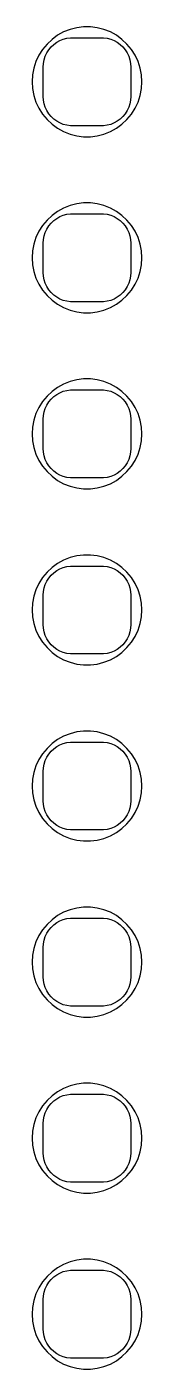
# Model space of a CAD drawing. Header units: metres. Extents: x -8 to 8, y 353 to 703.
# Drawn here: x -7.5 to 7.5, y 520.5 to 703.5 of the extents above; entities that cross this region are included whole.
import ezdxf

# ---------------------------------------------------------------- set-up
doc = ezdxf.new("R2010")
doc.units = ezdxf.units.M

msp = doc.modelspace()

# ---------------------------------------------------------------- linework, layer by layer
for p, q in [((-3.19334, 702.786), (-4.01869, 702.332)), ((-2.31763, 703.133), (-3.19334, 702.786)), ((-1.40535, 703.367), (-2.31763, 703.133)), ((-0.470917, 703.485), (-1.40535, 703.367)), ((0.470917, 703.485), (-0.470917, 703.485)), ((1.40535, 703.367), (0.470917, 703.485)), ((2.31763, 703.133), (1.40535, 703.367)), ((3.19334, 702.786), (2.31763, 703.133)), ((4.01869, 702.332), (3.19334, 702.786)), ((-5.46725, 701.134), (-6.06763, 700.408)), ((-4.78067, 701.779), (-5.46725, 701.134)), ((-4.91586, 700.738), (-4.54968, 701.082)), ((-4.01869, 702.332), (-4.78067, 701.779)), ((-4.54968, 701.082), (-4.1433, 701.377)), ((-4.1433, 701.377), (-3.70311, 701.619)), ((-3.70311, 701.619), (-3.23605, 701.804)), ((-3.23605, 701.804), (-2.74951, 701.929)), ((-2.74951, 701.929), (-2.25116, 701.992)), ((-2.25116, 701.992), (2.25116, 701.992)), ((2.25116, 701.992), (2.74951, 701.929)), ((2.74951, 701.929), (3.23605, 701.804)), ((3.23605, 701.804), (3.70311, 701.619)), ((3.70311, 701.619), (4.1433, 701.377)), ((4.78067, 701.779), (4.01869, 702.332)), ((4.1433, 701.377), (4.54968, 701.082)), ((4.54968, 701.082), (4.91586, 700.738)), ((5.46725, 701.134), (4.78067, 701.779)), ((6.06763, 700.408), (5.46725, 701.134)), ((-6.5723, 699.613), (-6.97331, 698.761)), ((-6.06763, 700.408), (-6.5723, 699.613)), ((-5.96844, 698.501), (-5.87433, 698.995)), ((-5.87433, 698.995), (-5.7191, 699.472)), ((-5.7191, 699.472), (-5.50522, 699.927)), ((-5.50522, 699.927), (-5.23605, 700.351)), ((-5.23605, 700.351), (-4.91586, 700.738)), ((4.91586, 700.738), (5.23605, 700.351)), ((5.23605, 700.351), (5.50522, 699.927)), ((5.50522, 699.927), (5.7191, 699.472)), ((5.7191, 699.472), (5.87433, 698.995)), ((5.87433, 698.995), (5.96844, 698.501)), ((6.5723, 699.613), (6.06763, 700.408)), ((6.97331, 698.761), (6.5723, 699.613)), ((-7.26436, 697.865), (-7.44086, 696.94)), ((-6.97331, 698.761), (-7.26436, 697.865)), ((-6, 698), (-5.96844, 698.501)), ((-6, 694), (-6, 698)), ((5.96844, 698.501), (6, 698)), ((6, 698), (6, 694)), ((7.26436, 697.865), (6.97331, 698.761)), ((7.44086, 696.94), (7.26436, 697.865)), ((-7.44086, 696.94), (-7.5, 696)), ((-7.5, 696), (-7.44086, 695.06)), ((7.5, 696), (7.44086, 696.94)), ((7.44086, 695.06), (7.5, 696)), ((-7.44086, 695.06), (-7.26436, 694.135)), ((-7.26436, 694.135), (-6.97331, 693.239)), ((-5.96844, 693.499), (-6, 694)), ((-5.87433, 693.005), (-5.96844, 693.499)), ((5.96844, 693.499), (5.87433, 693.005)), ((6, 694), (5.96844, 693.499)), ((6.97331, 693.239), (7.26436, 694.135)), ((7.26436, 694.135), (7.44086, 695.06)), ((-6.97331, 693.239), (-6.5723, 692.387)), ((-6.5723, 692.387), (-6.06763, 691.592)), ((-5.7191, 692.528), (-5.87433, 693.005)), ((-5.50522, 692.073), (-5.7191, 692.528)), ((-5.23605, 691.649), (-5.50522, 692.073)), ((-4.91586, 691.262), (-5.23605, 691.649)), ((5.23605, 691.649), (4.91586, 691.262)), ((5.50522, 692.073), (5.23605, 691.649)), ((5.7191, 692.528), (5.50522, 692.073)), ((5.87433, 693.005), (5.7191, 692.528)), ((6.06763, 691.592), (6.5723, 692.387)), ((6.5723, 692.387), (6.97331, 693.239)), ((-6.06763, 691.592), (-5.46725, 690.866)), ((-5.46725, 690.866), (-4.78067, 690.221)), ((-4.54968, 690.918), (-4.91586, 691.262)), ((-4.78067, 690.221), (-4.01869, 689.668)), ((-4.1433, 690.623), (-4.54968, 690.918)), ((-3.70311, 690.381), (-4.1433, 690.623)), ((-3.23605, 690.196), (-3.70311, 690.381)), ((-2.74951, 690.071), (-3.23605, 690.196)), ((-2.25116, 690.008), (-2.74951, 690.071)), ((2.25116, 690.008), (-2.25116, 690.008)), ((2.74951, 690.071), (2.25116, 690.008)), ((3.23605, 690.196), (2.74951, 690.071)), ((3.70311, 690.381), (3.23605, 690.196)), ((4.1433, 690.623), (3.70311, 690.381)), ((4.01869, 689.668), (4.78067, 690.221)), ((4.54968, 690.918), (4.1433, 690.623)), ((4.91586, 691.262), (4.54968, 690.918)), ((4.78067, 690.221), (5.46725, 690.866)), ((5.46725, 690.866), (6.06763, 691.592)), ((-4.01869, 689.668), (-3.19334, 689.214)), ((-3.19334, 689.214), (-2.31763, 688.867)), ((-2.31763, 688.867), (-1.40535, 688.633)), ((-1.40535, 688.633), (-0.470917, 688.515)), ((-0.470917, 688.515), (0.470917, 688.515)), ((0.470917, 688.515), (1.40535, 688.633)), ((1.40535, 688.633), (2.31763, 688.867)), ((2.31763, 688.867), (3.19334, 689.214)), ((3.19334, 689.214), (4.01869, 689.668)), ((-2.31763, 679.133), (-3.19334, 678.786)), ((-1.40535, 679.367), (-2.31763, 679.133)), ((-0.470917, 679.485), (-1.40535, 679.367)), ((0.470917, 679.485), (-0.470917, 679.485)), ((1.40535, 679.367), (0.470917, 679.485)), ((2.31763, 679.133), (1.40535, 679.367)), ((3.19334, 678.786), (2.31763, 679.133)), ((-5.46725, 677.134), (-6.06763, 676.408)), ((-4.78067, 677.779), (-5.46725, 677.134)), ((-4.91586, 676.738), (-4.54968, 677.082)), ((-4.01869, 678.332), (-4.78067, 677.779)), ((-4.54968, 677.082), (-4.1433, 677.377)), ((-4.1433, 677.377), (-3.70311, 677.619)), ((-3.19334, 678.786), (-4.01869, 678.332)), ((-3.70311, 677.619), (-3.23605, 677.804)), ((-3.23605, 677.804), (-2.74951, 677.929)), ((-2.74951, 677.929), (-2.25116, 677.992)), ((-2.25116, 677.992), (2.25116, 677.992)), ((2.25116, 677.992), (2.74951, 677.929)), ((2.74951, 677.929), (3.23605, 677.804)), ((4.01869, 678.332), (3.19334, 678.786)), ((3.23605, 677.804), (3.70311, 677.619)), ((3.70311, 677.619), (4.1433, 677.377)), ((4.78067, 677.779), (4.01869, 678.332)), ((4.1433, 677.377), (4.54968, 677.082)), ((4.54968, 677.082), (4.91586, 676.738)), ((5.46725, 677.134), (4.78067, 677.779)), ((6.06763, 676.408), (5.46725, 677.134)), ((-6.5723, 675.613), (-6.97331, 674.761)), ((-6.06763, 676.408), (-6.5723, 675.613)), ((-5.87433, 674.995), (-5.7191, 675.472)), ((-5.7191, 675.472), (-5.50522, 675.927)), ((-5.50522, 675.927), (-5.23605, 676.351)), ((-5.23605, 676.351), (-4.91586, 676.738)), ((4.91586, 676.738), (5.23605, 676.351)), ((5.23605, 676.351), (5.50522, 675.927)), ((5.50522, 675.927), (5.7191, 675.472)), ((5.7191, 675.472), (5.87433, 674.995)), ((6.5723, 675.613), (6.06763, 676.408)), ((6.97331, 674.761), (6.5723, 675.613)), ((-7.26436, 673.865), (-7.44086, 672.94)), ((-6.97331, 674.761), (-7.26436, 673.865)), ((-6, 674), (-5.96844, 674.501)), ((-6, 670), (-6, 674)), ((-5.96844, 674.501), (-5.87433, 674.995)), ((5.87433, 674.995), (5.96844, 674.501)), ((5.96844, 674.501), (6, 674)), ((6, 674), (6, 670)), ((7.26436, 673.865), (6.97331, 674.761)), ((7.44086, 672.94), (7.26436, 673.865)), ((-7.44086, 672.94), (-7.5, 672)), ((-7.5, 672), (-7.44086, 671.06)), ((7.5, 672), (7.44086, 672.94)), ((7.44086, 671.06), (7.5, 672)), ((-7.44086, 671.06), (-7.26436, 670.135)), ((-7.26436, 670.135), (-6.97331, 669.239)), ((-5.96844, 669.499), (-6, 670)), ((6, 670), (5.96844, 669.499)), ((6.97331, 669.239), (7.26436, 670.135)), ((7.26436, 670.135), (7.44086, 671.06)), ((-6.97331, 669.239), (-6.5723, 668.387)), ((-6.5723, 668.387), (-6.06763, 667.592)), ((-5.87433, 669.005), (-5.96844, 669.499)), ((-5.7191, 668.528), (-5.87433, 669.005)), ((-5.50522, 668.073), (-5.7191, 668.528)), ((-5.23605, 667.649), (-5.50522, 668.073)), ((5.50522, 668.073), (5.23605, 667.649)), ((5.7191, 668.528), (5.50522, 668.073)), ((5.87433, 669.005), (5.7191, 668.528)), ((5.96844, 669.499), (5.87433, 669.005)), ((6.06763, 667.592), (6.5723, 668.387)), ((6.5723, 668.387), (6.97331, 669.239)), ((-6.06763, 667.592), (-5.46725, 666.866)), ((-5.46725, 666.866), (-4.78067, 666.221)), ((-4.91586, 667.262), (-5.23605, 667.649)), ((-4.54968, 666.918), (-4.91586, 667.262)), ((-4.78067, 666.221), (-4.01869, 665.668)), ((-4.1433, 666.623), (-4.54968, 666.918)), ((-3.70311, 666.381), (-4.1433, 666.623)), ((-3.23605, 666.196), (-3.70311, 666.381)), ((-2.74951, 666.071), (-3.23605, 666.196)), ((-2.25116, 666.008), (-2.74951, 666.071)), ((2.74951, 666.071), (2.25116, 666.008)), ((3.23605, 666.196), (2.74951, 666.071)), ((3.70311, 666.381), (3.23605, 666.196)), ((4.1433, 666.623), (3.70311, 666.381)), ((4.01869, 665.668), (4.78067, 666.221)), ((4.54968, 666.918), (4.1433, 666.623)), ((4.91586, 667.262), (4.54968, 666.918)), ((4.78067, 666.221), (5.46725, 666.866)), ((5.23605, 667.649), (4.91586, 667.262)), ((5.46725, 666.866), (6.06763, 667.592)), ((-4.01869, 665.668), (-3.19334, 665.214)), ((-3.19334, 665.214), (-2.31763, 664.867)), ((-2.31763, 664.867), (-1.40535, 664.633)), ((2.25116, 666.008), (-2.25116, 666.008)), ((-1.40535, 664.633), (-0.470917, 664.515)), ((-0.470917, 664.515), (0.470917, 664.515)), ((0.470917, 664.515), (1.40535, 664.633)), ((1.40535, 664.633), (2.31763, 664.867)), ((2.31763, 664.867), (3.19334, 665.214)), ((3.19334, 665.214), (4.01869, 665.668)), ((-2.31763, 655.133), (-3.19334, 654.786)), ((-1.40535, 655.367), (-2.31763, 655.133)), ((-0.470917, 655.485), (-1.40535, 655.367)), ((0.470917, 655.485), (-0.470917, 655.485)), ((1.40535, 655.367), (0.470917, 655.485)), ((2.31763, 655.133), (1.40535, 655.367)), ((3.19334, 654.786), (2.31763, 655.133)), ((-4.78067, 653.779), (-5.46725, 653.134)), ((-4.01869, 654.332), (-4.78067, 653.779)), ((-4.54968, 653.082), (-4.1433, 653.377)), ((-4.1433, 653.377), (-3.70311, 653.619)), ((-3.19334, 654.786), (-4.01869, 654.332)), ((-3.70311, 653.619), (-3.23605, 653.804)), ((-3.23605, 653.804), (-2.74951, 653.929)), ((-2.74951, 653.929), (-2.25116, 653.992)), ((-2.25116, 653.992), (2.25116, 653.992)), ((2.25116, 653.992), (2.74951, 653.929)), ((2.74951, 653.929), (3.23605, 653.804)), ((4.01869, 654.332), (3.19334, 654.786)), ((3.23605, 653.804), (3.70311, 653.619)), ((3.70311, 653.619), (4.1433, 653.377)), ((4.78067, 653.779), (4.01869, 654.332)), ((4.1433, 653.377), (4.54968, 653.082)), ((5.46725, 653.134), (4.78067, 653.779)), ((-6.5723, 651.613), (-6.97331, 650.761)), ((-6.06763, 652.408), (-6.5723, 651.613)), ((-5.46725, 653.134), (-6.06763, 652.408)), ((-5.87433, 650.995), (-5.7191, 651.472)), ((-5.7191, 651.472), (-5.50522, 651.927)), ((-5.50522, 651.927), (-5.23605, 652.351)), ((-5.23605, 652.351), (-4.91586, 652.738)), ((-4.91586, 652.738), (-4.54968, 653.082)), ((4.54968, 653.082), (4.91586, 652.738)), ((4.91586, 652.738), (5.23605, 652.351)), ((5.23605, 652.351), (5.50522, 651.927)), ((6.06763, 652.408), (5.46725, 653.134)), ((5.50522, 651.927), (5.7191, 651.472)), ((5.7191, 651.472), (5.87433, 650.995)), ((6.5723, 651.613), (6.06763, 652.408)), ((6.97331, 650.761), (6.5723, 651.613)), ((-7.26436, 649.865), (-7.44086, 648.94)), ((-6.97331, 650.761), (-7.26436, 649.865)), ((-6, 650), (-5.96844, 650.501)), ((-6, 646), (-6, 650)), ((-5.96844, 650.501), (-5.87433, 650.995)), ((5.87433, 650.995), (5.96844, 650.501)), ((5.96844, 650.501), (6, 650)), ((6, 650), (6, 646)), ((7.26436, 649.865), (6.97331, 650.761)), ((7.44086, 648.94), (7.26436, 649.865)), ((-7.44086, 648.94), (-7.5, 648)), ((-7.5, 648), (-7.44086, 647.06)), ((7.5, 648), (7.44086, 648.94)), ((7.44086, 647.06), (7.5, 648)), ((-7.44086, 647.06), (-7.26436, 646.135)), ((-7.26436, 646.135), (-6.97331, 645.239)), ((-5.96844, 645.499), (-6, 646)), ((6, 646), (5.96844, 645.499)), ((6.97331, 645.239), (7.26436, 646.135)), ((7.26436, 646.135), (7.44086, 647.06)), ((-6.97331, 645.239), (-6.5723, 644.387)), ((-6.5723, 644.387), (-6.06763, 643.592)), ((-5.87433, 645.005), (-5.96844, 645.499)), ((-5.7191, 644.528), (-5.87433, 645.005)), ((-5.50522, 644.073), (-5.7191, 644.528)), ((-5.23605, 643.649), (-5.50522, 644.073)), ((5.50522, 644.073), (5.23605, 643.649)), ((5.7191, 644.528), (5.50522, 644.073)), ((5.87433, 645.005), (5.7191, 644.528)), ((5.96844, 645.499), (5.87433, 645.005)), ((6.06763, 643.592), (6.5723, 644.387)), ((6.5723, 644.387), (6.97331, 645.239)), ((-6.06763, 643.592), (-5.46725, 642.866)), ((-5.46725, 642.866), (-4.78067, 642.221)), ((-4.91586, 643.262), (-5.23605, 643.649)), ((-4.54968, 642.918), (-4.91586, 643.262)), ((-4.1433, 642.623), (-4.54968, 642.918)), ((-3.70311, 642.381), (-4.1433, 642.623)), ((-3.23605, 642.196), (-3.70311, 642.381)), ((3.70311, 642.381), (3.23605, 642.196)), ((4.1433, 642.623), (3.70311, 642.381)), ((4.54968, 642.918), (4.1433, 642.623)), ((4.91586, 643.262), (4.54968, 642.918)), ((4.78067, 642.221), (5.46725, 642.866)), ((5.23605, 643.649), (4.91586, 643.262)), ((5.46725, 642.866), (6.06763, 643.592)), ((-4.78067, 642.221), (-4.01869, 641.668)), ((-4.01869, 641.668), (-3.19334, 641.214)), ((-2.74951, 642.071), (-3.23605, 642.196)), ((-3.19334, 641.214), (-2.31763, 640.867)), ((-2.25116, 642.008), (-2.74951, 642.071)), ((-2.31763, 640.867), (-1.40535, 640.633)), ((2.25116, 642.008), (-2.25116, 642.008)), ((-1.40535, 640.633), (-0.470917, 640.515)), ((-0.470917, 640.515), (0.470917, 640.515)), ((0.470917, 640.515), (1.40535, 640.633)), ((1.40535, 640.633), (2.31763, 640.867)), ((2.74951, 642.071), (2.25116, 642.008)), ((2.31763, 640.867), (3.19334, 641.214)), ((3.23605, 642.196), (2.74951, 642.071)), ((3.19334, 641.214), (4.01869, 641.668)), ((4.01869, 641.668), (4.78067, 642.221)), ((-1.40535, 631.367), (-2.31763, 631.133)), ((-0.470917, 631.485), (-1.40535, 631.367)), ((0.470917, 631.485), (-0.470917, 631.485)), ((1.40535, 631.367), (0.470917, 631.485)), ((2.31763, 631.133), (1.40535, 631.367)), ((-4.78067, 629.779), (-5.46725, 629.134)), ((-4.01869, 630.332), (-4.78067, 629.779)), ((-4.1433, 629.377), (-3.70311, 629.619)), ((-3.19334, 630.786), (-4.01869, 630.332)), ((-3.70311, 629.619), (-3.23605, 629.804)), ((-3.23605, 629.804), (-2.74951, 629.929)), ((-2.31763, 631.133), (-3.19334, 630.786)), ((-2.74951, 629.929), (-2.25116, 629.992)), ((-2.25116, 629.992), (2.25116, 629.992)), ((2.25116, 629.992), (2.74951, 629.929)), ((3.19334, 630.786), (2.31763, 631.133)), ((2.74951, 629.929), (3.23605, 629.804)), ((4.01869, 630.332), (3.19334, 630.786)), ((3.23605, 629.804), (3.70311, 629.619)), ((3.70311, 629.619), (4.1433, 629.377)), ((4.78067, 629.779), (4.01869, 630.332)), ((5.46725, 629.134), (4.78067, 629.779)), ((-6.5723, 627.613), (-6.97331, 626.761)), ((-6.06763, 628.408), (-6.5723, 627.613)), ((-5.46725, 629.134), (-6.06763, 628.408)), ((-5.7191, 627.472), (-5.50522, 627.927)), ((-5.50522, 627.927), (-5.23605, 628.351)), ((-5.23605, 628.351), (-4.91586, 628.738)), ((-4.91586, 628.738), (-4.54968, 629.082)), ((-4.54968, 629.082), (-4.1433, 629.377)), ((4.1433, 629.377), (4.54968, 629.082)), ((4.54968, 629.082), (4.91586, 628.738)), ((4.91586, 628.738), (5.23605, 628.351)), ((5.23605, 628.351), (5.50522, 627.927)), ((6.06763, 628.408), (5.46725, 629.134)), ((5.50522, 627.927), (5.7191, 627.472)), ((6.5723, 627.613), (6.06763, 628.408)), ((6.97331, 626.761), (6.5723, 627.613)), ((-7.26436, 625.865), (-7.44086, 624.94)), ((-6.97331, 626.761), (-7.26436, 625.865)), ((-6, 626), (-5.96844, 626.501)), ((-6, 622), (-6, 626)), ((-5.96844, 626.501), (-5.87433, 626.995)), ((-5.87433, 626.995), (-5.7191, 627.472)), ((5.7191, 627.472), (5.87433, 626.995)), ((5.87433, 626.995), (5.96844, 626.501)), ((5.96844, 626.501), (6, 626)), ((6, 626), (6, 622)), ((7.26436, 625.865), (6.97331, 626.761)), ((7.44086, 624.94), (7.26436, 625.865)), ((-7.44086, 624.94), (-7.5, 624)), ((-7.5, 624), (-7.44086, 623.06)), ((7.5, 624), (7.44086, 624.94)), ((7.44086, 623.06), (7.5, 624)), ((-7.44086, 623.06), (-7.26436, 622.135)), ((-7.26436, 622.135), (-6.97331, 621.239)), ((6.97331, 621.239), (7.26436, 622.135)), ((7.26436, 622.135), (7.44086, 623.06)), ((-6.97331, 621.239), (-6.5723, 620.387)), ((-6.5723, 620.387), (-6.06763, 619.592)), ((-5.96844, 621.499), (-6, 622)), ((-5.87433, 621.005), (-5.96844, 621.499)), ((-5.7191, 620.528), (-5.87433, 621.005)), ((-5.50522, 620.073), (-5.7191, 620.528)), ((5.7191, 620.528), (5.50522, 620.073)), ((5.87433, 621.005), (5.7191, 620.528)), ((5.96844, 621.499), (5.87433, 621.005)), ((6, 622), (5.96844, 621.499)), ((6.06763, 619.592), (6.5723, 620.387)), ((6.5723, 620.387), (6.97331, 621.239)), ((-6.06763, 619.592), (-5.46725, 618.866)), ((-5.23605, 619.649), (-5.50522, 620.073)), ((-5.46725, 618.866), (-4.78067, 618.221)), ((-4.91586, 619.262), (-5.23605, 619.649)), ((-4.54968, 618.918), (-4.91586, 619.262)), ((-4.1433, 618.623), (-4.54968, 618.918)), ((-3.70311, 618.381), (-4.1433, 618.623)), ((4.1433, 618.623), (3.70311, 618.381)), ((4.54968, 618.918), (4.1433, 618.623)), ((4.91586, 619.262), (4.54968, 618.918)), ((4.78067, 618.221), (5.46725, 618.866)), ((5.23605, 619.649), (4.91586, 619.262)), ((5.50522, 620.073), (5.23605, 619.649)), ((5.46725, 618.866), (6.06763, 619.592)), ((-4.78067, 618.221), (-4.01869, 617.668)), ((-4.01869, 617.668), (-3.19334, 617.214)), ((-3.23605, 618.196), (-3.70311, 618.381)), ((-2.74951, 618.071), (-3.23605, 618.196)), ((-3.19334, 617.214), (-2.31763, 616.867)), ((-2.25116, 618.008), (-2.74951, 618.071)), ((-2.31763, 616.867), (-1.40535, 616.633)), ((2.25116, 618.008), (-2.25116, 618.008)), ((-1.40535, 616.633), (-0.470917, 616.515)), ((0.470917, 616.515), (1.40535, 616.633)), ((1.40535, 616.633), (2.31763, 616.867)), ((2.74951, 618.071), (2.25116, 618.008)), ((2.31763, 616.867), (3.19334, 617.214)), ((3.23605, 618.196), (2.74951, 618.071)), ((3.19334, 617.214), (4.01869, 617.668)), ((3.70311, 618.381), (3.23605, 618.196)), ((4.01869, 617.668), (4.78067, 618.221)), ((-0.470917, 616.515), (0.470917, 616.515)), ((-0.470917, 607.485), (-1.40535, 607.367)), ((0.470917, 607.485), (-0.470917, 607.485)), ((1.40535, 607.367), (0.470917, 607.485)), ((-4.78067, 605.779), (-5.46725, 605.134)), ((-4.01869, 606.332), (-4.78067, 605.779)), ((-3.19334, 606.786), (-4.01869, 606.332)), ((-3.70311, 605.619), (-3.23605, 605.804)), ((-3.23605, 605.804), (-2.74951, 605.929)), ((-2.31763, 607.133), (-3.19334, 606.786)), ((-2.74951, 605.929), (-2.25116, 605.992)), ((-1.40535, 607.367), (-2.31763, 607.133)), ((-2.25116, 605.992), (2.25116, 605.992)), ((2.31763, 607.133), (1.40535, 607.367)), ((2.25116, 605.992), (2.74951, 605.929)), ((3.19334, 606.786), (2.31763, 607.133)), ((2.74951, 605.929), (3.23605, 605.804)), ((4.01869, 606.332), (3.19334, 606.786)), ((3.23605, 605.804), (3.70311, 605.619)), ((4.78067, 605.779), (4.01869, 606.332)), ((5.46725, 605.134), (4.78067, 605.779)), ((-6.06763, 604.408), (-6.5723, 603.613)), ((-5.46725, 605.134), (-6.06763, 604.408)), ((-5.7191, 603.472), (-5.50522, 603.927)), ((-5.50522, 603.927), (-5.23605, 604.351)), ((-5.23605, 604.351), (-4.91586, 604.738)), ((-4.91586, 604.738), (-4.54968, 605.082)), ((-4.54968, 605.082), (-4.1433, 605.377)), ((-4.1433, 605.377), (-3.70311, 605.619)), ((3.70311, 605.619), (4.1433, 605.377)), ((4.1433, 605.377), (4.54968, 605.082)), ((4.54968, 605.082), (4.91586, 604.738)), ((4.91586, 604.738), (5.23605, 604.351)), ((5.23605, 604.351), (5.50522, 603.927)), ((6.06763, 604.408), (5.46725, 605.134)), ((5.50522, 603.927), (5.7191, 603.472)), ((6.5723, 603.613), (6.06763, 604.408)), ((-6.97331, 602.761), (-7.26436, 601.865)), ((-6.5723, 603.613), (-6.97331, 602.761)), ((-6, 602), (-5.96844, 602.501)), ((-6, 598), (-6, 602)), ((-5.96844, 602.501), (-5.87433, 602.995)), ((-5.87433, 602.995), (-5.7191, 603.472)), ((5.7191, 603.472), (5.87433, 602.995)), ((5.87433, 602.995), (5.96844, 602.501)), ((5.96844, 602.501), (6, 602)), ((6, 602), (6, 598)), ((6.97331, 602.761), (6.5723, 603.613)), ((7.26436, 601.865), (6.97331, 602.761)), ((-7.44086, 600.94), (-7.5, 600)), ((-7.26436, 601.865), (-7.44086, 600.94)), ((7.44086, 600.94), (7.26436, 601.865)), ((7.5, 600), (7.44086, 600.94)), ((-7.5, 600), (-7.44086, 599.06)), ((-7.44086, 599.06), (-7.26436, 598.135)), ((7.26436, 598.135), (7.44086, 599.06)), ((7.44086, 599.06), (7.5, 600)), ((-7.26436, 598.135), (-6.97331, 597.239)), ((-6.97331, 597.239), (-6.5723, 596.387)), ((-5.96844, 597.499), (-6, 598)), ((-5.87433, 597.005), (-5.96844, 597.499)), ((-5.7191, 596.528), (-5.87433, 597.005)), ((-5.50522, 596.073), (-5.7191, 596.528)), ((5.7191, 596.528), (5.50522, 596.073)), ((5.87433, 597.005), (5.7191, 596.528)), ((5.96844, 597.499), (5.87433, 597.005)), ((6, 598), (5.96844, 597.499)), ((6.5723, 596.387), (6.97331, 597.239)), ((6.97331, 597.239), (7.26436, 598.135)), ((-6.5723, 596.387), (-6.06763, 595.592)), ((-6.06763, 595.592), (-5.46725, 594.866)), ((-5.23605, 595.649), (-5.50522, 596.073)), ((-5.46725, 594.866), (-4.78067, 594.221)), ((-4.91586, 595.262), (-5.23605, 595.649)), ((-4.54968, 594.918), (-4.91586, 595.262)), ((-4.1433, 594.623), (-4.54968, 594.918)), ((4.54968, 594.918), (4.1433, 594.623)), ((4.91586, 595.262), (4.54968, 594.918)), ((4.78067, 594.221), (5.46725, 594.866)), ((5.23605, 595.649), (4.91586, 595.262)), ((5.50522, 596.073), (5.23605, 595.649)), ((5.46725, 594.866), (6.06763, 595.592)), ((6.06763, 595.592), (6.5723, 596.387)), ((-4.78067, 594.221), (-4.01869, 593.668)), ((-3.70311, 594.381), (-4.1433, 594.623)), ((-4.01869, 593.668), (-3.19334, 593.214)), ((-3.23605, 594.196), (-3.70311, 594.381)), ((-2.74951, 594.071), (-3.23605, 594.196)), ((-3.19334, 593.214), (-2.31763, 592.867)), ((-2.25116, 594.008), (-2.74951, 594.071)), ((-2.31763, 592.867), (-1.40535, 592.633)), ((2.25116, 594.008), (-2.25116, 594.008)), ((1.40535, 592.633), (2.31763, 592.867)), ((2.74951, 594.071), (2.25116, 594.008)), ((2.31763, 592.867), (3.19334, 593.214)), ((3.23605, 594.196), (2.74951, 594.071)), ((3.19334, 593.214), (4.01869, 593.668)), ((3.70311, 594.381), (3.23605, 594.196)), ((4.1433, 594.623), (3.70311, 594.381)), ((4.01869, 593.668), (4.78067, 594.221)), ((-1.40535, 592.633), (-0.470917, 592.515)), ((-0.470917, 592.515), (0.470917, 592.515)), ((0.470917, 592.515), (1.40535, 592.633)), ((-4.01869, 582.332), (-4.78067, 581.779)), ((-3.19334, 582.786), (-4.01869, 582.332)), ((-3.23605, 581.804), (-2.74951, 581.929)), ((-2.31763, 583.133), (-3.19334, 582.786)), ((-2.74951, 581.929), (-2.25116, 581.992)), ((-1.40535, 583.367), (-2.31763, 583.133)), ((-2.25116, 581.992), (2.25116, 581.992)), ((-0.470917, 583.485), (-1.40535, 583.367)), ((0.470917, 583.485), (-0.470917, 583.485)), ((1.40535, 583.367), (0.470917, 583.485)), ((2.31763, 583.133), (1.40535, 583.367)), ((2.25116, 581.992), (2.74951, 581.929)), ((3.19334, 582.786), (2.31763, 583.133)), ((2.74951, 581.929), (3.23605, 581.804)), ((4.01869, 582.332), (3.19334, 582.786)), ((4.78067, 581.779), (4.01869, 582.332)), ((-6.06763, 580.408), (-6.5723, 579.613)), ((-5.46725, 581.134), (-6.06763, 580.408)), ((-5.50522, 579.927), (-5.23605, 580.351)), ((-4.78067, 581.779), (-5.46725, 581.134)), ((-5.23605, 580.351), (-4.91586, 580.738)), ((-4.91586, 580.738), (-4.54968, 581.082)), ((-4.54968, 581.082), (-4.1433, 581.377)), ((-4.1433, 581.377), (-3.70311, 581.619)), ((-3.70311, 581.619), (-3.23605, 581.804)), ((3.23605, 581.804), (3.70311, 581.619)), ((3.70311, 581.619), (4.1433, 581.377)), ((4.1433, 581.377), (4.54968, 581.082)), ((4.54968, 581.082), (4.91586, 580.738)), ((5.46725, 581.134), (4.78067, 581.779)), ((4.91586, 580.738), (5.23605, 580.351)), ((5.23605, 580.351), (5.50522, 579.927)), ((6.06763, 580.408), (5.46725, 581.134)), ((6.5723, 579.613), (6.06763, 580.408)), ((-6.97331, 578.761), (-7.26436, 577.865)), ((-6.5723, 579.613), (-6.97331, 578.761)), ((-6, 578), (-5.96844, 578.501)), ((-5.96844, 578.501), (-5.87433, 578.995)), ((-5.87433, 578.995), (-5.7191, 579.472)), ((-5.7191, 579.472), (-5.50522, 579.927)), ((5.50522, 579.927), (5.7191, 579.472)), ((5.7191, 579.472), (5.87433, 578.995)), ((5.87433, 578.995), (5.96844, 578.501)), ((5.96844, 578.501), (6, 578)), ((6.97331, 578.761), (6.5723, 579.613)), ((7.26436, 577.865), (6.97331, 578.761)), ((-7.44086, 576.94), (-7.5, 576)), ((-7.26436, 577.865), (-7.44086, 576.94)), ((-6, 574), (-6, 578)), ((6, 578), (6, 574)), ((7.44086, 576.94), (7.26436, 577.865)), ((7.5, 576), (7.44086, 576.94)), ((-7.5, 576), (-7.44086, 575.06)), ((-7.44086, 575.06), (-7.26436, 574.135)), ((7.26436, 574.135), (7.44086, 575.06)), ((7.44086, 575.06), (7.5, 576)), ((-7.26436, 574.135), (-6.97331, 573.239)), ((-6.97331, 573.239), (-6.5723, 572.387)), ((-5.96844, 573.499), (-6, 574)), ((-5.87433, 573.005), (-5.96844, 573.499)), ((-5.7191, 572.528), (-5.87433, 573.005)), ((5.87433, 573.005), (5.7191, 572.528)), ((5.96844, 573.499), (5.87433, 573.005)), ((6, 574), (5.96844, 573.499)), ((6.5723, 572.387), (6.97331, 573.239)), ((6.97331, 573.239), (7.26436, 574.135)), ((-6.5723, 572.387), (-6.06763, 571.592)), ((-6.06763, 571.592), (-5.46725, 570.866)), ((-5.50522, 572.073), (-5.7191, 572.528)), ((-5.23605, 571.649), (-5.50522, 572.073)), ((-4.91586, 571.262), (-5.23605, 571.649)), ((-4.54968, 570.918), (-4.91586, 571.262)), ((-4.1433, 570.623), (-4.54968, 570.918)), ((4.54968, 570.918), (4.1433, 570.623)), ((4.91586, 571.262), (4.54968, 570.918)), ((5.23605, 571.649), (4.91586, 571.262)), ((5.50522, 572.073), (5.23605, 571.649)), ((5.46725, 570.866), (6.06763, 571.592)), ((5.7191, 572.528), (5.50522, 572.073)), ((6.06763, 571.592), (6.5723, 572.387)), ((-5.46725, 570.866), (-4.78067, 570.221)), ((-4.78067, 570.221), (-4.01869, 569.668)), ((-3.70311, 570.381), (-4.1433, 570.623)), ((-4.01869, 569.668), (-3.19334, 569.214)), ((-3.23605, 570.196), (-3.70311, 570.381)), ((-2.74951, 570.071), (-3.23605, 570.196)), ((-3.19334, 569.214), (-2.31763, 568.867)), ((-2.25116, 570.008), (-2.74951, 570.071)), ((2.25116, 570.008), (-2.25116, 570.008)), ((2.74951, 570.071), (2.25116, 570.008)), ((2.31763, 568.867), (3.19334, 569.214)), ((3.23605, 570.196), (2.74951, 570.071)), ((3.19334, 569.214), (4.01869, 569.668)), ((3.70311, 570.381), (3.23605, 570.196)), ((4.1433, 570.623), (3.70311, 570.381)), ((4.01869, 569.668), (4.78067, 570.221)), ((4.78067, 570.221), (5.46725, 570.866)), ((-2.31763, 568.867), (-1.40535, 568.633)), ((-1.40535, 568.633), (-0.470917, 568.515)), ((-0.470917, 568.515), (0.470917, 568.515)), ((0.470917, 568.515), (1.40535, 568.633)), ((1.40535, 568.633), (2.31763, 568.867)), ((-4.01869, 558.332), (-4.78067, 557.779)), ((-3.19334, 558.786), (-4.01869, 558.332)), ((-2.31763, 559.133), (-3.19334, 558.786)), ((-1.40535, 559.367), (-2.31763, 559.133)), ((-0.470917, 559.485), (-1.40535, 559.367)), ((0.470917, 559.485), (-0.470917, 559.485)), ((1.40535, 559.367), (0.470917, 559.485)), ((2.31763, 559.133), (1.40535, 559.367)), ((3.19334, 558.786), (2.31763, 559.133)), ((4.01869, 558.332), (3.19334, 558.786)), ((4.78067, 557.779), (4.01869, 558.332)), ((-6.06763, 556.408), (-6.5723, 555.613)), ((-5.46725, 557.134), (-6.06763, 556.408)), ((-5.50522, 555.927), (-5.23605, 556.351)), ((-4.78067, 557.779), (-5.46725, 557.134)), ((-5.23605, 556.351), (-4.91586, 556.738)), ((-4.91586, 556.738), (-4.54968, 557.082)), ((-4.54968, 557.082), (-4.1433, 557.377)), ((-4.1433, 557.377), (-3.70311, 557.619)), ((-3.70311, 557.619), (-3.23605, 557.804)), ((-3.23605, 557.804), (-2.74951, 557.929)), ((-2.74951, 557.929), (-2.25116, 557.992)), ((-2.25116, 557.992), (2.25116, 557.992)), ((2.25116, 557.992), (2.74951, 557.929)), ((2.74951, 557.929), (3.23605, 557.804)), ((3.23605, 557.804), (3.70311, 557.619)), ((3.70311, 557.619), (4.1433, 557.377)), ((4.1433, 557.377), (4.54968, 557.082)), ((4.54968, 557.082), (4.91586, 556.738)), ((5.46725, 557.134), (4.78067, 557.779)), ((4.91586, 556.738), (5.23605, 556.351)), ((5.23605, 556.351), (5.50522, 555.927)), ((6.06763, 556.408), (5.46725, 557.134)), ((6.5723, 555.613), (6.06763, 556.408)), ((-6.97331, 554.761), (-7.26436, 553.865)), ((-6.5723, 555.613), (-6.97331, 554.761)), ((-6, 554), (-5.96844, 554.501)), ((-5.96844, 554.501), (-5.87433, 554.995)), ((-5.87433, 554.995), (-5.7191, 555.472)), ((-5.7191, 555.472), (-5.50522, 555.927)), ((5.50522, 555.927), (5.7191, 555.472)), ((5.7191, 555.472), (5.87433, 554.995)), ((5.87433, 554.995), (5.96844, 554.501)), ((5.96844, 554.501), (6, 554)), ((6.97331, 554.761), (6.5723, 555.613)), ((7.26436, 553.865), (6.97331, 554.761)), ((-7.44086, 552.94), (-7.5, 552)), ((-7.26436, 553.865), (-7.44086, 552.94)), ((-6, 550), (-6, 554)), ((6, 554), (6, 550)), ((7.44086, 552.94), (7.26436, 553.865)), ((7.5, 552), (7.44086, 552.94)), ((-7.5, 552), (-7.44086, 551.06)), ((-7.44086, 551.06), (-7.26436, 550.135)), ((7.26436, 550.135), (7.44086, 551.06)), ((7.44086, 551.06), (7.5, 552)), ((-7.26436, 550.135), (-6.97331, 549.239)), ((-6.97331, 549.239), (-6.5723, 548.387)), ((-5.96844, 549.499), (-6, 550)), ((-5.87433, 549.005), (-5.96844, 549.499)), ((-5.7191, 548.528), (-5.87433, 549.005)), ((5.87433, 549.005), (5.7191, 548.528)), ((5.96844, 549.499), (5.87433, 549.005)), ((6, 550), (5.96844, 549.499)), ((6.5723, 548.387), (6.97331, 549.239)), ((6.97331, 549.239), (7.26436, 550.135)), ((-6.5723, 548.387), (-6.06763, 547.592)), ((-6.06763, 547.592), (-5.46725, 546.866)), ((-5.50522, 548.073), (-5.7191, 548.528)), ((-5.23605, 547.649), (-5.50522, 548.073)), ((-4.91586, 547.262), (-5.23605, 547.649)), ((-4.54968, 546.918), (-4.91586, 547.262)), ((4.91586, 547.262), (4.54968, 546.918)), ((5.23605, 547.649), (4.91586, 547.262)), ((5.50522, 548.073), (5.23605, 547.649)), ((5.46725, 546.866), (6.06763, 547.592)), ((5.7191, 548.528), (5.50522, 548.073)), ((6.06763, 547.592), (6.5723, 548.387)), ((-5.46725, 546.866), (-4.78067, 546.221)), ((-4.78067, 546.221), (-4.01869, 545.668)), ((-4.1433, 546.623), (-4.54968, 546.918)), ((-3.70311, 546.381), (-4.1433, 546.623)), ((-4.01869, 545.668), (-3.19334, 545.214)), ((-3.23605, 546.196), (-3.70311, 546.381)), ((-2.74951, 546.071), (-3.23605, 546.196)), ((-2.25116, 546.008), (-2.74951, 546.071)), ((2.25116, 546.008), (-2.25116, 546.008)), ((2.74951, 546.071), (2.25116, 546.008)), ((3.23605, 546.196), (2.74951, 546.071)), ((3.19334, 545.214), (4.01869, 545.668)), ((3.70311, 546.381), (3.23605, 546.196)), ((4.1433, 546.623), (3.70311, 546.381)), ((4.01869, 545.668), (4.78067, 546.221)), ((4.54968, 546.918), (4.1433, 546.623)), ((4.78067, 546.221), (5.46725, 546.866)), ((-3.19334, 545.214), (-2.31763, 544.867)), ((-2.31763, 544.867), (-1.40535, 544.633)), ((-1.40535, 544.633), (-0.470917, 544.515)), ((-0.470917, 544.515), (0.470917, 544.515)), ((0.470917, 544.515), (1.40535, 544.633)), ((1.40535, 544.633), (2.31763, 544.867)), ((2.31763, 544.867), (3.19334, 545.214)), ((-4.01869, 534.332), (-4.78067, 533.779)), ((-3.19334, 534.786), (-4.01869, 534.332)), ((-2.31763, 535.133), (-3.19334, 534.786)), ((-1.40535, 535.367), (-2.31763, 535.133)), ((-0.470917, 535.485), (-1.40535, 535.367)), ((0.470917, 535.485), (-0.470917, 535.485)), ((1.40535, 535.367), (0.470917, 535.485)), ((2.31763, 535.133), (1.40535, 535.367)), ((3.19334, 534.786), (2.31763, 535.133)), ((4.01869, 534.332), (3.19334, 534.786)), ((4.78067, 533.779), (4.01869, 534.332)), ((-5.46725, 533.134), (-6.06763, 532.408)), ((-4.78067, 533.779), (-5.46725, 533.134)), ((-5.23605, 532.351), (-4.91586, 532.738)), ((-4.91586, 532.738), (-4.54968, 533.082)), ((-4.54968, 533.082), (-4.1433, 533.377)), ((-4.1433, 533.377), (-3.70311, 533.619)), ((-3.70311, 533.619), (-3.23605, 533.804)), ((-3.23605, 533.804), (-2.74951, 533.929)), ((-2.74951, 533.929), (-2.25116, 533.992)), ((-2.25116, 533.992), (2.25116, 533.992)), ((2.25116, 533.992), (2.74951, 533.929)), ((2.74951, 533.929), (3.23605, 533.804)), ((3.23605, 533.804), (3.70311, 533.619)), ((3.70311, 533.619), (4.1433, 533.377)), ((4.1433, 533.377), (4.54968, 533.082)), ((4.54968, 533.082), (4.91586, 532.738)), ((5.46725, 533.134), (4.78067, 533.779)), ((4.91586, 532.738), (5.23605, 532.351)), ((6.06763, 532.408), (5.46725, 533.134)), ((-6.97331, 530.761), (-7.26436, 529.865)), ((-6.5723, 531.613), (-6.97331, 530.761)), ((-6.06763, 532.408), (-6.5723, 531.613)), ((-5.96844, 530.501), (-5.87433, 530.995)), ((-5.87433, 530.995), (-5.7191, 531.472)), ((-5.7191, 531.472), (-5.50522, 531.927)), ((-5.50522, 531.927), (-5.23605, 532.351)), ((5.23605, 532.351), (5.50522, 531.927)), ((5.50522, 531.927), (5.7191, 531.472)), ((5.7191, 531.472), (5.87433, 530.995)), ((5.87433, 530.995), (5.96844, 530.501)), ((6.5723, 531.613), (6.06763, 532.408)), ((6.97331, 530.761), (6.5723, 531.613)), ((7.26436, 529.865), (6.97331, 530.761)), ((-7.44086, 528.94), (-7.5, 528)), ((-7.26436, 529.865), (-7.44086, 528.94)), ((-6, 530), (-5.96844, 530.501)), ((-6, 526), (-6, 530)), ((5.96844, 530.501), (6, 530)), ((6, 530), (6, 526)), ((7.44086, 528.94), (7.26436, 529.865)), ((7.5, 528), (7.44086, 528.94)), ((-7.5, 528), (-7.44086, 527.06)), ((-7.44086, 527.06), (-7.26436, 526.135)), ((7.26436, 526.135), (7.44086, 527.06)), ((7.44086, 527.06), (7.5, 528)), ((-7.26436, 526.135), (-6.97331, 525.239)), ((-6.97331, 525.239), (-6.5723, 524.387)), ((-5.96844, 525.499), (-6, 526)), ((-5.87433, 525.005), (-5.96844, 525.499)), ((5.96844, 525.499), (5.87433, 525.005)), ((6, 526), (5.96844, 525.499)), ((6.5723, 524.387), (6.97331, 525.239)), ((6.97331, 525.239), (7.26436, 526.135)), ((-6.5723, 524.387), (-6.06763, 523.592)), ((-6.06763, 523.592), (-5.46725, 522.866)), ((-5.7191, 524.528), (-5.87433, 525.005)), ((-5.50522, 524.073), (-5.7191, 524.528)), ((-5.23605, 523.649), (-5.50522, 524.073)), ((-4.91586, 523.262), (-5.23605, 523.649)), ((5.23605, 523.649), (4.91586, 523.262)), ((5.50522, 524.073), (5.23605, 523.649)), ((5.46725, 522.866), (6.06763, 523.592)), ((5.7191, 524.528), (5.50522, 524.073)), ((5.87433, 525.005), (5.7191, 524.528)), ((6.06763, 523.592), (6.5723, 524.387)), ((-5.46725, 522.866), (-4.78067, 522.221)), ((-4.54968, 522.918), (-4.91586, 523.262)), ((-4.78067, 522.221), (-4.01869, 521.668)), ((-4.1433, 522.623), (-4.54968, 522.918)), ((-3.70311, 522.381), (-4.1433, 522.623)), ((-4.01869, 521.668), (-3.19334, 521.214)), ((-3.23605, 522.196), (-3.70311, 522.381)), ((-2.74951, 522.071), (-3.23605, 522.196)), ((-2.25116, 522.008), (-2.74951, 522.071)), ((2.25116, 522.008), (-2.25116, 522.008)), ((2.74951, 522.071), (2.25116, 522.008)), ((3.23605, 522.196), (2.74951, 522.071)), ((3.19334, 521.214), (4.01869, 521.668)), ((3.70311, 522.381), (3.23605, 522.196)), ((4.1433, 522.623), (3.70311, 522.381)), ((4.01869, 521.668), (4.78067, 522.221)), ((4.54968, 522.918), (4.1433, 522.623)), ((4.91586, 523.262), (4.54968, 522.918)), ((4.78067, 522.221), (5.46725, 522.866)), ((-3.19334, 521.214), (-2.31763, 520.867)), ((-2.31763, 520.867), (-1.40535, 520.633)), ((-1.40535, 520.633), (-0.470917, 520.515)), ((-0.470917, 520.515), (0.470917, 520.515)), ((0.470917, 520.515), (1.40535, 520.633)), ((1.40535, 520.633), (2.31763, 520.867)), ((2.31763, 520.867), (3.19334, 521.214))]:
    msp.add_line(p, q)

doc.saveas('drawing.dxf')
